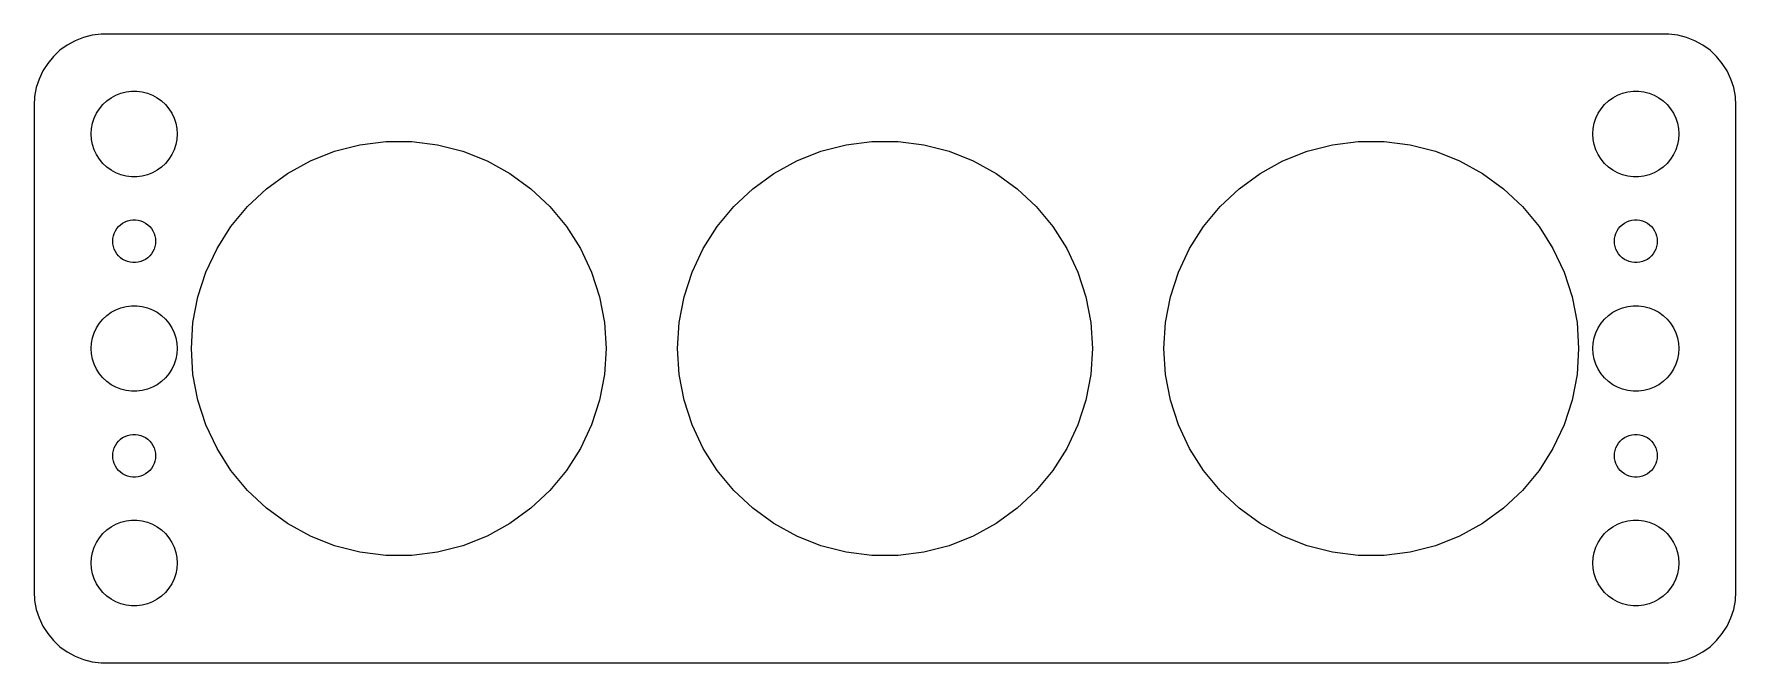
# Model space of a CAD drawing. Header units: metres. Extents: x -60 to 60, y 32 to 76.
import ezdxf

# ---------------------------------------------------------------- set-up
doc = ezdxf.new("R2010")
doc.units = ezdxf.units.M

msp = doc.modelspace()

# ---------------------------------------------------------------- linework, layer by layer
for p, q in [((-57.1791, 75.2216), (-57.6871, 74.8526)), ((-56.6289, 75.5241), (-57.1791, 75.2216)), ((-56.0451, 75.7553), (-56.6289, 75.5241)), ((-55.4369, 75.9114), (-56.0451, 75.7553)), ((-54.8139, 75.9901), (-55.4369, 75.9114)), ((54.8139, 75.9901), (-54.8139, 75.9901)), ((55.4369, 75.9114), (54.8139, 75.9901)), ((56.0451, 75.7553), (55.4369, 75.9114)), ((56.6289, 75.5241), (56.0451, 75.7553)), ((57.1791, 75.2216), (56.6289, 75.5241)), ((57.6871, 74.8526), (57.1791, 75.2216)), ((-58.5451, 73.9389), (-58.8815, 73.4088)), ((-58.1448, 74.4227), (-58.5451, 73.9389)), ((-57.6871, 74.8526), (-58.1448, 74.4227)), ((58.1448, 74.4227), (57.6871, 74.8526)), ((58.5451, 73.9389), (58.1448, 74.4227)), ((58.8815, 73.4088), (58.5451, 73.9389)), ((-59.1489, 72.8406), (-59.3429, 72.2434)), ((-58.8815, 73.4088), (-59.1489, 72.8406)), ((59.1489, 72.8406), (58.8815, 73.4088)), ((59.3429, 72.2434), (59.1489, 72.8406)), ((-59.4606, 71.6267), (-59.5, 71)), ((-59.3429, 72.2434), (-59.4606, 71.6267)), ((-54.4123, 71.3115), (-54.1075, 71.533)), ((-54.1075, 71.533), (-53.7773, 71.7145)), ((-53.7773, 71.7145), (-53.427, 71.8532)), ((-53.427, 71.8532), (-53.0621, 71.9469)), ((-53.0621, 71.9469), (-52.6884, 71.9941)), ((-52.6884, 71.9941), (-52.3116, 71.9941)), ((-52.3116, 71.9941), (-51.9379, 71.9469)), ((-51.9379, 71.9469), (-51.5729, 71.8532)), ((-51.5729, 71.8532), (-51.2227, 71.7145)), ((-51.2227, 71.7145), (-50.8925, 71.533)), ((-50.8925, 71.533), (-50.5877, 71.3115)), ((50.5877, 71.3115), (50.8925, 71.533)), ((50.8925, 71.533), (51.2227, 71.7145)), ((51.2227, 71.7145), (51.5729, 71.8532)), ((51.5729, 71.8532), (51.9379, 71.9469)), ((51.9379, 71.9469), (52.3116, 71.9941)), ((52.3116, 71.9941), (52.6884, 71.9941)), ((52.6884, 71.9941), (53.0621, 71.9469)), ((53.0621, 71.9469), (53.427, 71.8532)), ((53.427, 71.8532), (53.7773, 71.7145)), ((53.7773, 71.7145), (54.1075, 71.533)), ((54.1075, 71.533), (54.4123, 71.3115)), ((59.4606, 71.6267), (59.3429, 72.2434)), ((59.5, 71), (59.4606, 71.6267)), ((-59.5, 71), (-59.5, 37)), ((-55.2893, 70.1044), (-55.1289, 70.4453)), ((-55.1289, 70.4453), (-54.927, 70.7634)), ((-54.927, 70.7634), (-54.6869, 71.0536)), ((-54.6869, 71.0536), (-54.4123, 71.3115)), ((-50.5877, 71.3115), (-50.3131, 71.0536)), ((-50.3131, 71.0536), (-50.0729, 70.7634)), ((-50.0729, 70.7634), (-49.8711, 70.4453)), ((-49.8711, 70.4453), (-49.7107, 70.1044)), ((49.7107, 70.1044), (49.8711, 70.4453)), ((49.8711, 70.4453), (50.0729, 70.7634)), ((50.0729, 70.7634), (50.3131, 71.0536)), ((50.3131, 71.0536), (50.5877, 71.3115)), ((54.4123, 71.3115), (54.6869, 71.0536)), ((54.6869, 71.0536), (54.927, 70.7634)), ((54.927, 70.7634), (55.1289, 70.4453)), ((55.1289, 70.4453), (55.2893, 70.1044)), ((59.5, 37), (59.5, 71)), ((-55.5, 69), (-55.4763, 69.376)), ((-55.4763, 69.376), (-55.4057, 69.7461)), ((-55.4057, 69.7461), (-55.2893, 70.1044)), ((-49.7107, 70.1044), (-49.5942, 69.7461)), ((-49.5942, 69.7461), (-49.5237, 69.376)), ((-49.5237, 69.376), (-49.5, 69)), ((49.5, 69), (49.5237, 69.376)), ((49.5237, 69.376), (49.5942, 69.7461)), ((49.5942, 69.7461), (49.7107, 70.1044)), ((55.2893, 70.1044), (55.4057, 69.7461)), ((55.4057, 69.7461), (55.4763, 69.376)), ((55.4763, 69.376), (55.5, 69)), ((-55.4763, 68.624), (-55.5, 69)), ((-55.4057, 68.2539), (-55.4763, 68.624)), ((-55.2893, 67.8956), (-55.4057, 68.2539)), ((-55.1289, 67.5547), (-55.2893, 67.8956)), ((-49.7107, 67.8956), (-49.8711, 67.5547)), ((-49.5942, 68.2539), (-49.7107, 67.8956)), ((-49.5237, 68.624), (-49.5942, 68.2539)), ((-49.5, 69), (-49.5237, 68.624)), ((-38.4807, 67.7903), (-36.717, 68.2432)), ((-36.717, 68.2432), (-34.9105, 68.4714)), ((-34.9105, 68.4714), (-33.0895, 68.4714)), ((-33.0895, 68.4714), (-31.283, 68.2432)), ((-31.283, 68.2432), (-29.5192, 67.7903)), ((-4.4807, 67.7903), (-2.717, 68.2432)), ((-2.717, 68.2432), (-0.9105, 68.4714)), ((-0.9105, 68.4714), (0.9105, 68.4714)), ((0.9105, 68.4714), (2.717, 68.2432)), ((2.717, 68.2432), (4.4807, 67.7903)), ((29.5192, 67.7903), (31.283, 68.2432)), ((31.283, 68.2432), (33.0895, 68.4714)), ((33.0895, 68.4714), (34.9105, 68.4714)), ((34.9105, 68.4714), (36.717, 68.2432)), ((36.717, 68.2432), (38.4807, 67.7903)), ((49.5237, 68.624), (49.5, 69)), ((49.5942, 68.2539), (49.5237, 68.624)), ((49.7107, 67.8956), (49.5942, 68.2539)), ((49.8711, 67.5547), (49.7107, 67.8956)), ((55.2893, 67.8956), (55.1289, 67.5547)), ((55.4057, 68.2539), (55.2893, 67.8956)), ((55.4763, 68.624), (55.4057, 68.2539)), ((55.5, 69), (55.4763, 68.624)), ((-54.927, 67.2366), (-55.1289, 67.5547)), ((-54.6869, 66.9464), (-54.927, 67.2366)), ((-54.4123, 66.6884), (-54.6869, 66.9464)), ((-54.1075, 66.467), (-54.4123, 66.6884)), ((-50.5877, 66.6884), (-50.8925, 66.467)), ((-50.3131, 66.9464), (-50.5877, 66.6884)), ((-50.0729, 67.2366), (-50.3131, 66.9464)), ((-49.8711, 67.5547), (-50.0729, 67.2366)), ((-41.7695, 66.2428), (-40.1738, 67.12)), ((-40.1738, 67.12), (-38.4807, 67.7903)), ((-29.5192, 67.7903), (-27.8262, 67.12)), ((-27.8262, 67.12), (-26.2305, 66.2428)), ((-7.7695, 66.2428), (-6.1738, 67.12)), ((-6.1738, 67.12), (-4.4807, 67.7903)), ((4.4807, 67.7903), (6.1738, 67.12)), ((6.1738, 67.12), (7.7695, 66.2428)), ((26.2305, 66.2428), (27.8262, 67.12)), ((27.8262, 67.12), (29.5192, 67.7903)), ((38.4807, 67.7903), (40.1738, 67.12)), ((40.1738, 67.12), (41.7695, 66.2428)), ((50.0729, 67.2366), (49.8711, 67.5547)), ((50.3131, 66.9464), (50.0729, 67.2366)), ((50.5877, 66.6884), (50.3131, 66.9464)), ((50.8925, 66.467), (50.5877, 66.6884)), ((54.4123, 66.6884), (54.1075, 66.467)), ((54.6869, 66.9464), (54.4123, 66.6884)), ((54.927, 67.2366), (54.6869, 66.9464)), ((55.1289, 67.5547), (54.927, 67.2366)), ((-53.7773, 66.2855), (-54.1075, 66.467)), ((-53.427, 66.1468), (-53.7773, 66.2855)), ((-53.0621, 66.0531), (-53.427, 66.1468)), ((-52.6884, 66.0059), (-53.0621, 66.0531)), ((-52.3116, 66.0059), (-52.6884, 66.0059)), ((-51.9379, 66.0531), (-52.3116, 66.0059)), ((-51.5729, 66.1468), (-51.9379, 66.0531)), ((-51.2227, 66.2855), (-51.5729, 66.1468)), ((-50.8925, 66.467), (-51.2227, 66.2855)), ((-43.2426, 65.1724), (-41.7695, 66.2428)), ((-26.2305, 66.2428), (-24.7573, 65.1724)), ((-9.2426, 65.1724), (-7.7695, 66.2428)), ((7.7695, 66.2428), (9.2426, 65.1724)), ((24.7573, 65.1724), (26.2305, 66.2428)), ((41.7695, 66.2428), (43.2426, 65.1724)), ((51.2227, 66.2855), (50.8925, 66.467)), ((51.5729, 66.1468), (51.2227, 66.2855)), ((51.9379, 66.0531), (51.5729, 66.1468)), ((52.3116, 66.0059), (51.9379, 66.0531)), ((52.6884, 66.0059), (52.3116, 66.0059)), ((53.0621, 66.0531), (52.6884, 66.0059)), ((53.427, 66.1468), (53.0621, 66.0531)), ((53.7773, 66.2855), (53.427, 66.1468)), ((54.1075, 66.467), (53.7773, 66.2855)), ((-44.57, 63.9259), (-43.2426, 65.1724)), ((-24.7573, 65.1724), (-23.4299, 63.9259)), ((-10.57, 63.9259), (-9.2426, 65.1724)), ((9.2426, 65.1724), (10.57, 63.9259)), ((23.4299, 63.9259), (24.7573, 65.1724)), ((43.2426, 65.1724), (44.57, 63.9259)), ((-45.7307, 62.5229), (-44.57, 63.9259)), ((-23.4299, 63.9259), (-22.2692, 62.5229)), ((-11.7307, 62.5229), (-10.57, 63.9259)), ((10.57, 63.9259), (11.7307, 62.5229)), ((22.2692, 62.5229), (23.4299, 63.9259)), ((44.57, 63.9259), (45.7307, 62.5229)), ((-53.9529, 61.873), (-53.8947, 62.0522)), ((-53.8947, 62.0522), (-53.8145, 62.2226)), ((-53.8145, 62.2226), (-53.7135, 62.3817)), ((-53.7135, 62.3817), (-53.5934, 62.5268)), ((-53.5934, 62.5268), (-53.4561, 62.6558)), ((-53.4561, 62.6558), (-53.3037, 62.7665)), ((-53.3037, 62.7665), (-53.1387, 62.8572)), ((-53.1387, 62.8572), (-52.9635, 62.9266)), ((-52.9635, 62.9266), (-52.7811, 62.9734)), ((-52.7811, 62.9734), (-52.5942, 62.997)), ((-52.5942, 62.997), (-52.4058, 62.997)), ((-52.4058, 62.997), (-52.2189, 62.9734)), ((-52.2189, 62.9734), (-52.0365, 62.9266)), ((-52.0365, 62.9266), (-51.8613, 62.8572)), ((-51.8613, 62.8572), (-51.6963, 62.7665)), ((-51.6963, 62.7665), (-51.5439, 62.6558)), ((-51.5439, 62.6558), (-51.4065, 62.5268)), ((-51.4065, 62.5268), (-51.2865, 62.3817)), ((-51.2865, 62.3817), (-51.1855, 62.2226)), ((-51.1855, 62.2226), (-51.1053, 62.0522)), ((-51.1053, 62.0522), (-51.0471, 61.873)), ((-46.7064, 60.9854), (-45.7307, 62.5229)), ((-22.2692, 62.5229), (-21.2935, 60.9854)), ((-12.7064, 60.9854), (-11.7307, 62.5229)), ((11.7307, 62.5229), (12.7064, 60.9854)), ((21.2935, 60.9854), (22.2692, 62.5229)), ((45.7307, 62.5229), (46.7064, 60.9854)), ((51.0471, 61.873), (51.1053, 62.0522)), ((51.1053, 62.0522), (51.1855, 62.2226)), ((51.1855, 62.2226), (51.2865, 62.3817)), ((51.2865, 62.3817), (51.4065, 62.5268)), ((51.4065, 62.5268), (51.5439, 62.6558)), ((51.5439, 62.6558), (51.6963, 62.7665)), ((51.6963, 62.7665), (51.8613, 62.8572)), ((51.8613, 62.8572), (52.0365, 62.9266)), ((52.0365, 62.9266), (52.2189, 62.9734)), ((52.2189, 62.9734), (52.4058, 62.997)), ((52.4058, 62.997), (52.5942, 62.997)), ((52.5942, 62.997), (52.7811, 62.9734)), ((52.7811, 62.9734), (52.9635, 62.9266)), ((52.9635, 62.9266), (53.1387, 62.8572)), ((53.1387, 62.8572), (53.3037, 62.7665)), ((53.3037, 62.7665), (53.4561, 62.6558)), ((53.4561, 62.6558), (53.5934, 62.5268)), ((53.5934, 62.5268), (53.7135, 62.3817)), ((53.7135, 62.3817), (53.8145, 62.2226)), ((53.8145, 62.2226), (53.8947, 62.0522)), ((53.8947, 62.0522), (53.9529, 61.873)), ((-54, 61.5), (-53.9882, 61.688)), ((-53.9882, 61.312), (-54, 61.5)), ((-53.9882, 61.688), (-53.9529, 61.873)), ((-53.9529, 61.127), (-53.9882, 61.312)), ((-53.8947, 60.9478), (-53.9529, 61.127)), ((-53.8145, 60.7774), (-53.8947, 60.9478)), ((-53.7135, 60.6183), (-53.8145, 60.7774)), ((-51.1855, 60.7774), (-51.2865, 60.6183)), ((-51.1053, 60.9478), (-51.1855, 60.7774)), ((-51.0471, 61.127), (-51.1053, 60.9478)), ((-51.0471, 61.873), (-51.0118, 61.688)), ((-51.0118, 61.312), (-51.0471, 61.127)), ((-51.0118, 61.688), (-51, 61.5)), ((-51, 61.5), (-51.0118, 61.312)), ((-47.4818, 59.3378), (-46.7064, 60.9854)), ((-21.2935, 60.9854), (-20.5182, 59.3378)), ((-13.4818, 59.3378), (-12.7064, 60.9854)), ((12.7064, 60.9854), (13.4818, 59.3378)), ((20.5182, 59.3378), (21.2935, 60.9854)), ((46.7064, 60.9854), (47.4818, 59.3378)), ((51, 61.5), (51.0118, 61.688)), ((51.0118, 61.312), (51, 61.5)), ((51.0118, 61.688), (51.0471, 61.873)), ((51.0471, 61.127), (51.0118, 61.312)), ((51.1053, 60.9478), (51.0471, 61.127)), ((51.1855, 60.7774), (51.1053, 60.9478)), ((51.2865, 60.6183), (51.1855, 60.7774)), ((53.8145, 60.7774), (53.7135, 60.6183)), ((53.8947, 60.9478), (53.8145, 60.7774)), ((53.9529, 61.127), (53.8947, 60.9478)), ((53.9529, 61.873), (53.9882, 61.688)), ((53.9882, 61.312), (53.9529, 61.127)), ((53.9882, 61.688), (54, 61.5)), ((54, 61.5), (53.9882, 61.312)), ((-53.5934, 60.4732), (-53.7135, 60.6183)), ((-53.4561, 60.3442), (-53.5934, 60.4732)), ((-53.3037, 60.2335), (-53.4561, 60.3442)), ((-53.1387, 60.1427), (-53.3037, 60.2335)), ((-52.9635, 60.0734), (-53.1387, 60.1427)), ((-52.7811, 60.0266), (-52.9635, 60.0734)), ((-52.5942, 60.0029), (-52.7811, 60.0266)), ((-52.4058, 60.0029), (-52.5942, 60.0029)), ((-52.2189, 60.0266), (-52.4058, 60.0029)), ((-52.0365, 60.0734), (-52.2189, 60.0266)), ((-51.8613, 60.1427), (-52.0365, 60.0734)), ((-51.6963, 60.2335), (-51.8613, 60.1427)), ((-51.5439, 60.3442), (-51.6963, 60.2335)), ((-51.4065, 60.4732), (-51.5439, 60.3442)), ((-51.2865, 60.6183), (-51.4065, 60.4732)), ((51.4065, 60.4732), (51.2865, 60.6183)), ((51.5439, 60.3442), (51.4065, 60.4732)), ((51.6963, 60.2335), (51.5439, 60.3442)), ((51.8613, 60.1427), (51.6963, 60.2335)), ((52.0365, 60.0734), (51.8613, 60.1427)), ((52.2189, 60.0266), (52.0365, 60.0734)), ((52.4058, 60.0029), (52.2189, 60.0266)), ((52.5942, 60.0029), (52.4058, 60.0029)), ((52.7811, 60.0266), (52.5942, 60.0029)), ((52.9635, 60.0734), (52.7811, 60.0266)), ((53.1387, 60.1427), (52.9635, 60.0734)), ((53.3037, 60.2335), (53.1387, 60.1427)), ((53.4561, 60.3442), (53.3037, 60.2335)), ((53.5934, 60.4732), (53.4561, 60.3442)), ((53.7135, 60.6183), (53.5934, 60.4732)), ((-48.0444, 57.606), (-47.4818, 59.3378)), ((-20.5182, 59.3378), (-19.9555, 57.606)), ((-14.0444, 57.606), (-13.4818, 59.3378)), ((13.4818, 59.3378), (14.0444, 57.606)), ((19.9555, 57.606), (20.5182, 59.3378)), ((47.4818, 59.3378), (48.0444, 57.606)), ((-48.3857, 55.8173), (-48.0444, 57.606)), ((-19.9555, 57.606), (-19.6143, 55.8173)), ((-14.3857, 55.8173), (-14.0444, 57.606)), ((14.0444, 57.606), (14.3857, 55.8173)), ((19.6143, 55.8173), (19.9555, 57.606)), ((48.0444, 57.606), (48.3857, 55.8173)), ((-54.927, 55.7634), (-54.6869, 56.0536)), ((-54.6869, 56.0536), (-54.4123, 56.3115)), ((-54.4123, 56.3115), (-54.1075, 56.533)), ((-54.1075, 56.533), (-53.7773, 56.7145)), ((-53.7773, 56.7145), (-53.427, 56.8532)), ((-53.427, 56.8532), (-53.0621, 56.9469)), ((-53.0621, 56.9469), (-52.6884, 56.9941)), ((-52.6884, 56.9941), (-52.3116, 56.9941)), ((-52.3116, 56.9941), (-51.9379, 56.9469)), ((-51.9379, 56.9469), (-51.5729, 56.8532)), ((-51.5729, 56.8532), (-51.2227, 56.7145)), ((-51.2227, 56.7145), (-50.8925, 56.533)), ((-50.8925, 56.533), (-50.5877, 56.3115)), ((-50.5877, 56.3115), (-50.3131, 56.0536)), ((-50.3131, 56.0536), (-50.0729, 55.7634)), ((50.0729, 55.7634), (50.3131, 56.0536)), ((50.3131, 56.0536), (50.5877, 56.3115)), ((50.5877, 56.3115), (50.8925, 56.533)), ((50.8925, 56.533), (51.2227, 56.7145)), ((51.2227, 56.7145), (51.5729, 56.8532)), ((51.5729, 56.8532), (51.9379, 56.9469)), ((51.9379, 56.9469), (52.3116, 56.9941)), ((52.3116, 56.9941), (52.6884, 56.9941)), ((52.6884, 56.9941), (53.0621, 56.9469)), ((53.0621, 56.9469), (53.427, 56.8532)), ((53.427, 56.8532), (53.7773, 56.7145)), ((53.7773, 56.7145), (54.1075, 56.533)), ((54.1075, 56.533), (54.4123, 56.3115)), ((54.4123, 56.3115), (54.6869, 56.0536)), ((54.6869, 56.0536), (54.927, 55.7634)), ((-55.4763, 54.376), (-55.4057, 54.7461)), ((-55.4057, 54.7461), (-55.2893, 55.1044)), ((-55.2893, 55.1044), (-55.1289, 55.4453)), ((-55.1289, 55.4453), (-54.927, 55.7634)), ((-50.0729, 55.7634), (-49.8711, 55.4453)), ((-49.8711, 55.4453), (-49.7107, 55.1044)), ((-49.7107, 55.1044), (-49.5942, 54.7461)), ((-49.5942, 54.7461), (-49.5237, 54.376)), ((-48.5, 54), (-48.3857, 55.8173)), ((-19.6143, 55.8173), (-19.5, 54)), ((-14.5, 54), (-14.3857, 55.8173)), ((14.3857, 55.8173), (14.5, 54)), ((19.5, 54), (19.6143, 55.8173)), ((48.3857, 55.8173), (48.5, 54)), ((49.5237, 54.376), (49.5942, 54.7461)), ((49.5942, 54.7461), (49.7107, 55.1044)), ((49.7107, 55.1044), (49.8711, 55.4453)), ((49.8711, 55.4453), (50.0729, 55.7634)), ((54.927, 55.7634), (55.1289, 55.4453)), ((55.1289, 55.4453), (55.2893, 55.1044)), ((55.2893, 55.1044), (55.4057, 54.7461)), ((55.4057, 54.7461), (55.4763, 54.376)), ((-55.5, 54), (-55.4763, 54.376)), ((-55.4763, 53.624), (-55.5, 54)), ((-55.4057, 53.2539), (-55.4763, 53.624)), ((-49.5237, 53.624), (-49.5942, 53.2539)), ((-49.5237, 54.376), (-49.5, 54)), ((-49.5, 54), (-49.5237, 53.624)), ((-48.3857, 52.1827), (-48.5, 54)), ((-19.5, 54), (-19.6143, 52.1827)), ((-14.3857, 52.1827), (-14.5, 54)), ((14.5, 54), (14.3857, 52.1827)), ((19.6143, 52.1827), (19.5, 54)), ((48.5, 54), (48.3857, 52.1827)), ((49.5, 54), (49.5237, 54.376)), ((49.5237, 53.624), (49.5, 54)), ((49.5942, 53.2539), (49.5237, 53.624)), ((55.4763, 53.624), (55.4057, 53.2539)), ((55.4763, 54.376), (55.5, 54)), ((55.5, 54), (55.4763, 53.624)), ((-55.2893, 52.8956), (-55.4057, 53.2539)), ((-55.1289, 52.5547), (-55.2893, 52.8956)), ((-54.927, 52.2366), (-55.1289, 52.5547)), ((-49.8711, 52.5547), (-50.0729, 52.2366)), ((-49.7107, 52.8956), (-49.8711, 52.5547)), ((-49.5942, 53.2539), (-49.7107, 52.8956)), ((49.7107, 52.8956), (49.5942, 53.2539)), ((49.8711, 52.5547), (49.7107, 52.8956)), ((50.0729, 52.2366), (49.8711, 52.5547)), ((55.1289, 52.5547), (54.927, 52.2366)), ((55.2893, 52.8956), (55.1289, 52.5547)), ((55.4057, 53.2539), (55.2893, 52.8956)), ((-54.6869, 51.9464), (-54.927, 52.2366)), ((-54.4123, 51.6885), (-54.6869, 51.9464)), ((-54.1075, 51.467), (-54.4123, 51.6885)), ((-53.7773, 51.2855), (-54.1075, 51.467)), ((-53.427, 51.1468), (-53.7773, 51.2855)), ((-51.2227, 51.2855), (-51.5729, 51.1468)), ((-50.8925, 51.467), (-51.2227, 51.2855)), ((-50.5877, 51.6885), (-50.8925, 51.467)), ((-50.3131, 51.9464), (-50.5877, 51.6885)), ((-50.0729, 52.2366), (-50.3131, 51.9464)), ((-48.0444, 50.394), (-48.3857, 52.1827)), ((-19.6143, 52.1827), (-19.9555, 50.394)), ((-14.0444, 50.394), (-14.3857, 52.1827)), ((14.3857, 52.1827), (14.0444, 50.394)), ((19.9555, 50.394), (19.6143, 52.1827)), ((48.3857, 52.1827), (48.0444, 50.394)), ((50.3131, 51.9464), (50.0729, 52.2366)), ((50.5877, 51.6885), (50.3131, 51.9464)), ((50.8925, 51.467), (50.5877, 51.6885)), ((51.2227, 51.2855), (50.8925, 51.467)), ((51.5729, 51.1468), (51.2227, 51.2855)), ((53.7773, 51.2855), (53.427, 51.1468)), ((54.1075, 51.467), (53.7773, 51.2855)), ((54.4123, 51.6885), (54.1075, 51.467)), ((54.6869, 51.9464), (54.4123, 51.6885)), ((54.927, 52.2366), (54.6869, 51.9464)), ((-53.0621, 51.0531), (-53.427, 51.1468)), ((-52.6884, 51.0059), (-53.0621, 51.0531)), ((-52.3116, 51.0059), (-52.6884, 51.0059)), ((-51.9379, 51.0531), (-52.3116, 51.0059)), ((-51.5729, 51.1468), (-51.9379, 51.0531)), ((-47.4818, 48.6622), (-48.0444, 50.394)), ((-19.9555, 50.394), (-20.5182, 48.6622)), ((-13.4818, 48.6622), (-14.0444, 50.394)), ((14.0444, 50.394), (13.4818, 48.6622)), ((20.5182, 48.6622), (19.9555, 50.394)), ((48.0444, 50.394), (47.4818, 48.6622)), ((51.9379, 51.0531), (51.5729, 51.1468)), ((52.3116, 51.0059), (51.9379, 51.0531)), ((52.6884, 51.0059), (52.3116, 51.0059)), ((53.0621, 51.0531), (52.6884, 51.0059)), ((53.427, 51.1468), (53.0621, 51.0531)), ((-53.5934, 47.5268), (-53.4561, 47.6558)), ((-53.4561, 47.6558), (-53.3037, 47.7665)), ((-53.3037, 47.7665), (-53.1387, 47.8573)), ((-53.1387, 47.8573), (-52.9635, 47.9266)), ((-52.9635, 47.9266), (-52.7811, 47.9734)), ((-52.7811, 47.9734), (-52.5942, 47.9971)), ((-52.5942, 47.9971), (-52.4058, 47.9971)), ((-52.4058, 47.9971), (-52.2189, 47.9734)), ((-52.2189, 47.9734), (-52.0365, 47.9266)), ((-52.0365, 47.9266), (-51.8613, 47.8573)), ((-51.8613, 47.8573), (-51.6963, 47.7665)), ((-51.6963, 47.7665), (-51.5439, 47.6558)), ((-51.5439, 47.6558), (-51.4065, 47.5268)), ((-46.7064, 47.0146), (-47.4818, 48.6622)), ((-20.5182, 48.6622), (-21.2935, 47.0146)), ((-12.7064, 47.0146), (-13.4818, 48.6622)), ((13.4818, 48.6622), (12.7064, 47.0146)), ((21.2935, 47.0146), (20.5182, 48.6622)), ((47.4818, 48.6622), (46.7064, 47.0146)), ((51.4065, 47.5268), (51.5439, 47.6558)), ((51.5439, 47.6558), (51.6963, 47.7665)), ((51.6963, 47.7665), (51.8613, 47.8573)), ((51.8613, 47.8573), (52.0365, 47.9266)), ((52.0365, 47.9266), (52.2189, 47.9734)), ((52.2189, 47.9734), (52.4058, 47.9971)), ((52.4058, 47.9971), (52.5942, 47.9971)), ((52.5942, 47.9971), (52.7811, 47.9734)), ((52.7811, 47.9734), (52.9635, 47.9266)), ((52.9635, 47.9266), (53.1387, 47.8573)), ((53.1387, 47.8573), (53.3037, 47.7665)), ((53.3037, 47.7665), (53.4561, 47.6558)), ((53.4561, 47.6558), (53.5934, 47.5268)), ((-54, 46.5), (-53.9882, 46.688)), ((-53.9882, 46.312), (-54, 46.5)), ((-53.9882, 46.688), (-53.9529, 46.873)), ((-53.9529, 46.873), (-53.8947, 47.0522)), ((-53.8947, 47.0522), (-53.8145, 47.2226)), ((-53.8145, 47.2226), (-53.7135, 47.3817)), ((-53.7135, 47.3817), (-53.5934, 47.5268)), ((-51.4065, 47.5268), (-51.2865, 47.3817)), ((-51.2865, 47.3817), (-51.1855, 47.2226)), ((-51.1855, 47.2226), (-51.1053, 47.0522)), ((-51.1053, 47.0522), (-51.0471, 46.873)), ((-51.0471, 46.873), (-51.0118, 46.688)), ((-51.0118, 46.688), (-51, 46.5)), ((-51, 46.5), (-51.0118, 46.312)), ((-45.7307, 45.4771), (-46.7064, 47.0146)), ((-21.2935, 47.0146), (-22.2692, 45.4771)), ((-11.7307, 45.4771), (-12.7064, 47.0146)), ((12.7064, 47.0146), (11.7307, 45.4771)), ((22.2692, 45.4771), (21.2935, 47.0146)), ((46.7064, 47.0146), (45.7307, 45.4771)), ((51, 46.5), (51.0118, 46.688)), ((51.0118, 46.312), (51, 46.5)), ((51.0118, 46.688), (51.0471, 46.873)), ((51.0471, 46.873), (51.1053, 47.0522)), ((51.1053, 47.0522), (51.1855, 47.2226)), ((51.1855, 47.2226), (51.2865, 47.3817)), ((51.2865, 47.3817), (51.4065, 47.5268)), ((53.5934, 47.5268), (53.7135, 47.3817)), ((53.7135, 47.3817), (53.8145, 47.2226)), ((53.8145, 47.2226), (53.8947, 47.0522)), ((53.8947, 47.0522), (53.9529, 46.873)), ((53.9529, 46.873), (53.9882, 46.688)), ((53.9882, 46.688), (54, 46.5)), ((54, 46.5), (53.9882, 46.312)), ((-53.9529, 46.127), (-53.9882, 46.312)), ((-53.8947, 45.9478), (-53.9529, 46.127)), ((-53.8145, 45.7774), (-53.8947, 45.9478)), ((-53.7135, 45.6183), (-53.8145, 45.7774)), ((-53.5934, 45.4732), (-53.7135, 45.6183)), ((-53.4561, 45.3442), (-53.5934, 45.4732)), ((-53.3037, 45.2335), (-53.4561, 45.3442)), ((-53.1387, 45.1428), (-53.3037, 45.2335)), ((-51.6963, 45.2335), (-51.8613, 45.1428)), ((-51.5439, 45.3442), (-51.6963, 45.2335)), ((-51.4065, 45.4732), (-51.5439, 45.3442)), ((-51.2865, 45.6183), (-51.4065, 45.4732)), ((-51.1855, 45.7774), (-51.2865, 45.6183)), ((-51.1053, 45.9478), (-51.1855, 45.7774)), ((-51.0471, 46.127), (-51.1053, 45.9478)), ((-51.0118, 46.312), (-51.0471, 46.127)), ((-44.57, 44.0741), (-45.7307, 45.4771)), ((-22.2692, 45.4771), (-23.4299, 44.0741)), ((-10.57, 44.0741), (-11.7307, 45.4771)), ((11.7307, 45.4771), (10.57, 44.0741)), ((23.4299, 44.0741), (22.2692, 45.4771)), ((45.7307, 45.4771), (44.57, 44.0741)), ((51.0471, 46.127), (51.0118, 46.312)), ((51.1053, 45.9478), (51.0471, 46.127)), ((51.1855, 45.7774), (51.1053, 45.9478)), ((51.2865, 45.6183), (51.1855, 45.7774)), ((51.4065, 45.4732), (51.2865, 45.6183)), ((51.5439, 45.3442), (51.4065, 45.4732)), ((51.6963, 45.2335), (51.5439, 45.3442)), ((51.8613, 45.1428), (51.6963, 45.2335)), ((53.3037, 45.2335), (53.1387, 45.1428)), ((53.4561, 45.3442), (53.3037, 45.2335)), ((53.5934, 45.4732), (53.4561, 45.3442)), ((53.7135, 45.6183), (53.5934, 45.4732)), ((53.8145, 45.7774), (53.7135, 45.6183)), ((53.8947, 45.9478), (53.8145, 45.7774)), ((53.9529, 46.127), (53.8947, 45.9478)), ((53.9882, 46.312), (53.9529, 46.127)), ((-52.9635, 45.0734), (-53.1387, 45.1428)), ((-52.7811, 45.0266), (-52.9635, 45.0734)), ((-52.5942, 45.003), (-52.7811, 45.0266)), ((-52.4058, 45.003), (-52.5942, 45.003)), ((-52.2189, 45.0266), (-52.4058, 45.003)), ((-52.0365, 45.0734), (-52.2189, 45.0266)), ((-51.8613, 45.1428), (-52.0365, 45.0734)), ((-43.2426, 42.8276), (-44.57, 44.0741)), ((-23.4299, 44.0741), (-24.7573, 42.8276)), ((-9.2426, 42.8276), (-10.57, 44.0741)), ((10.57, 44.0741), (9.2426, 42.8276)), ((24.7573, 42.8276), (23.4299, 44.0741)), ((44.57, 44.0741), (43.2426, 42.8276)), ((52.0365, 45.0734), (51.8613, 45.1428)), ((52.2189, 45.0266), (52.0365, 45.0734)), ((52.4058, 45.003), (52.2189, 45.0266)), ((52.5942, 45.003), (52.4058, 45.003)), ((52.7811, 45.0266), (52.5942, 45.003)), ((52.9635, 45.0734), (52.7811, 45.0266)), ((53.1387, 45.1428), (52.9635, 45.0734)), ((-54.1075, 41.533), (-53.7773, 41.7145)), ((-53.7773, 41.7145), (-53.427, 41.8532)), ((-53.427, 41.8532), (-53.0621, 41.9469)), ((-53.0621, 41.9469), (-52.6884, 41.9941)), ((-52.6884, 41.9941), (-52.3116, 41.9941)), ((-52.3116, 41.9941), (-51.9379, 41.9469)), ((-51.9379, 41.9469), (-51.5729, 41.8532)), ((-51.5729, 41.8532), (-51.2227, 41.7145)), ((-51.2227, 41.7145), (-50.8925, 41.533)), ((-41.7695, 41.7572), (-43.2426, 42.8276)), ((-40.1738, 40.88), (-41.7695, 41.7572)), ((-26.2305, 41.7572), (-27.8262, 40.88)), ((-24.7573, 42.8276), (-26.2305, 41.7572)), ((-7.7695, 41.7572), (-9.2426, 42.8276)), ((-6.1738, 40.88), (-7.7695, 41.7572)), ((7.7695, 41.7572), (6.1738, 40.88)), ((9.2426, 42.8276), (7.7695, 41.7572)), ((26.2305, 41.7572), (24.7573, 42.8276)), ((27.8262, 40.88), (26.2305, 41.7572)), ((41.7695, 41.7572), (40.1738, 40.88)), ((43.2426, 42.8276), (41.7695, 41.7572)), ((50.8925, 41.533), (51.2227, 41.7145)), ((51.2227, 41.7145), (51.5729, 41.8532)), ((51.5729, 41.8532), (51.9379, 41.9469)), ((51.9379, 41.9469), (52.3116, 41.9941)), ((52.3116, 41.9941), (52.6884, 41.9941)), ((52.6884, 41.9941), (53.0621, 41.9469)), ((53.0621, 41.9469), (53.427, 41.8532)), ((53.427, 41.8532), (53.7773, 41.7145)), ((53.7773, 41.7145), (54.1075, 41.533)), ((-55.1289, 40.4453), (-54.927, 40.7634)), ((-54.927, 40.7634), (-54.6869, 41.0536)), ((-54.6869, 41.0536), (-54.4123, 41.3116)), ((-54.4123, 41.3116), (-54.1075, 41.533)), ((-50.8925, 41.533), (-50.5877, 41.3116)), ((-50.5877, 41.3116), (-50.3131, 41.0536)), ((-50.3131, 41.0536), (-50.0729, 40.7634)), ((-50.0729, 40.7634), (-49.8711, 40.4453)), ((-38.4807, 40.2097), (-40.1738, 40.88)), ((-27.8262, 40.88), (-29.5192, 40.2097)), ((-4.4807, 40.2097), (-6.1738, 40.88)), ((6.1738, 40.88), (4.4807, 40.2097)), ((29.5192, 40.2097), (27.8262, 40.88)), ((40.1738, 40.88), (38.4807, 40.2097)), ((49.8711, 40.4453), (50.0729, 40.7634)), ((50.0729, 40.7634), (50.3131, 41.0536)), ((50.3131, 41.0536), (50.5877, 41.3116)), ((50.5877, 41.3116), (50.8925, 41.533)), ((54.1075, 41.533), (54.4123, 41.3116)), ((54.4123, 41.3116), (54.6869, 41.0536)), ((54.6869, 41.0536), (54.927, 40.7634)), ((54.927, 40.7634), (55.1289, 40.4453)), ((-55.5, 39), (-55.4763, 39.376)), ((-55.4763, 39.376), (-55.4057, 39.7461)), ((-55.4057, 39.7461), (-55.2893, 40.1044)), ((-55.2893, 40.1044), (-55.1289, 40.4453)), ((-49.8711, 40.4453), (-49.7107, 40.1044)), ((-49.7107, 40.1044), (-49.5942, 39.7461)), ((-49.5942, 39.7461), (-49.5237, 39.376)), ((-49.5237, 39.376), (-49.5, 39)), ((-36.717, 39.7568), (-38.4807, 40.2097)), ((-34.9105, 39.5286), (-36.717, 39.7568)), ((-33.0895, 39.5286), (-34.9105, 39.5286)), ((-31.283, 39.7568), (-33.0895, 39.5286)), ((-29.5192, 40.2097), (-31.283, 39.7568)), ((-2.717, 39.7568), (-4.4807, 40.2097)), ((-0.9105, 39.5286), (-2.717, 39.7568)), ((0.9105, 39.5286), (-0.9105, 39.5286)), ((2.717, 39.7568), (0.9105, 39.5286)), ((4.4807, 40.2097), (2.717, 39.7568)), ((31.283, 39.7568), (29.5192, 40.2097)), ((33.0895, 39.5286), (31.283, 39.7568)), ((34.9105, 39.5286), (33.0895, 39.5286)), ((36.717, 39.7568), (34.9105, 39.5286)), ((38.4807, 40.2097), (36.717, 39.7568)), ((49.5, 39), (49.5237, 39.376)), ((49.5237, 39.376), (49.5942, 39.7461)), ((49.5942, 39.7461), (49.7107, 40.1044)), ((49.7107, 40.1044), (49.8711, 40.4453)), ((55.1289, 40.4453), (55.2893, 40.1044)), ((55.2893, 40.1044), (55.4057, 39.7461)), ((55.4057, 39.7461), (55.4763, 39.376)), ((55.4763, 39.376), (55.5, 39)), ((-55.4763, 38.624), (-55.5, 39)), ((-55.4057, 38.2539), (-55.4763, 38.624)), ((-55.2893, 37.8956), (-55.4057, 38.2539)), ((-49.5942, 38.2539), (-49.7107, 37.8956)), ((-49.5237, 38.624), (-49.5942, 38.2539)), ((-49.5, 39), (-49.5237, 38.624)), ((49.5237, 38.624), (49.5, 39)), ((49.5942, 38.2539), (49.5237, 38.624)), ((49.7107, 37.8956), (49.5942, 38.2539)), ((55.4057, 38.2539), (55.2893, 37.8956)), ((55.4763, 38.624), (55.4057, 38.2539)), ((55.5, 39), (55.4763, 38.624)), ((-59.5, 37), (-59.4606, 36.3733)), ((-55.1289, 37.5547), (-55.2893, 37.8956)), ((-54.927, 37.2366), (-55.1289, 37.5547)), ((-54.6869, 36.9464), (-54.927, 37.2366)), ((-54.4123, 36.6885), (-54.6869, 36.9464)), ((-50.3131, 36.9464), (-50.5877, 36.6885)), ((-50.0729, 37.2366), (-50.3131, 36.9464)), ((-49.8711, 37.5547), (-50.0729, 37.2366)), ((-49.7107, 37.8956), (-49.8711, 37.5547)), ((49.8711, 37.5547), (49.7107, 37.8956)), ((50.0729, 37.2366), (49.8711, 37.5547)), ((50.3131, 36.9464), (50.0729, 37.2366)), ((50.5877, 36.6885), (50.3131, 36.9464)), ((54.6869, 36.9464), (54.4123, 36.6885)), ((54.927, 37.2366), (54.6869, 36.9464)), ((55.1289, 37.5547), (54.927, 37.2366)), ((55.2893, 37.8956), (55.1289, 37.5547)), ((59.4606, 36.3733), (59.5, 37)), ((-59.4606, 36.3733), (-59.3429, 35.7566)), ((-59.3429, 35.7566), (-59.1489, 35.1594)), ((-54.1075, 36.467), (-54.4123, 36.6885)), ((-53.7773, 36.2855), (-54.1075, 36.467)), ((-53.427, 36.1468), (-53.7773, 36.2855)), ((-53.0621, 36.0531), (-53.427, 36.1468)), ((-52.6884, 36.0059), (-53.0621, 36.0531)), ((-52.3116, 36.0059), (-52.6884, 36.0059)), ((-51.9379, 36.0531), (-52.3116, 36.0059)), ((-51.5729, 36.1468), (-51.9379, 36.0531)), ((-51.2227, 36.2855), (-51.5729, 36.1468)), ((-50.8925, 36.467), (-51.2227, 36.2855)), ((-50.5877, 36.6885), (-50.8925, 36.467)), ((50.8925, 36.467), (50.5877, 36.6885)), ((51.2227, 36.2855), (50.8925, 36.467)), ((51.5729, 36.1468), (51.2227, 36.2855)), ((51.9379, 36.0531), (51.5729, 36.1468)), ((52.3116, 36.0059), (51.9379, 36.0531)), ((52.6884, 36.0059), (52.3116, 36.0059)), ((53.0621, 36.0531), (52.6884, 36.0059)), ((53.427, 36.1468), (53.0621, 36.0531)), ((53.7773, 36.2855), (53.427, 36.1468)), ((54.1075, 36.467), (53.7773, 36.2855)), ((54.4123, 36.6885), (54.1075, 36.467)), ((59.1489, 35.1594), (59.3429, 35.7566)), ((59.3429, 35.7566), (59.4606, 36.3733)), ((-59.1489, 35.1594), (-58.8815, 34.5912)), ((-58.8815, 34.5912), (-58.5451, 34.0611)), ((58.5451, 34.0611), (58.8815, 34.5912)), ((58.8815, 34.5912), (59.1489, 35.1594)), ((-58.5451, 34.0611), (-58.1448, 33.5773)), ((-58.1448, 33.5773), (-57.6871, 33.1474)), ((57.6871, 33.1474), (58.1448, 33.5773)), ((58.1448, 33.5773), (58.5451, 34.0611)), ((-57.6871, 33.1474), (-57.1791, 32.7784)), ((-57.1791, 32.7784), (-56.6289, 32.4759)), ((-56.6289, 32.4759), (-56.0451, 32.2447)), ((-56.0451, 32.2447), (-55.4369, 32.0886)), ((55.4369, 32.0886), (56.0451, 32.2447)), ((56.0451, 32.2447), (56.6289, 32.4759)), ((56.6289, 32.4759), (57.1791, 32.7784)), ((57.1791, 32.7784), (57.6871, 33.1474)), ((-55.4369, 32.0886), (-54.8139, 32.0099)), ((-54.8139, 32.0099), (54.8139, 32.0099)), ((54.8139, 32.0099), (55.4369, 32.0886))]:
    msp.add_line(p, q)

doc.saveas('drawing.dxf')
